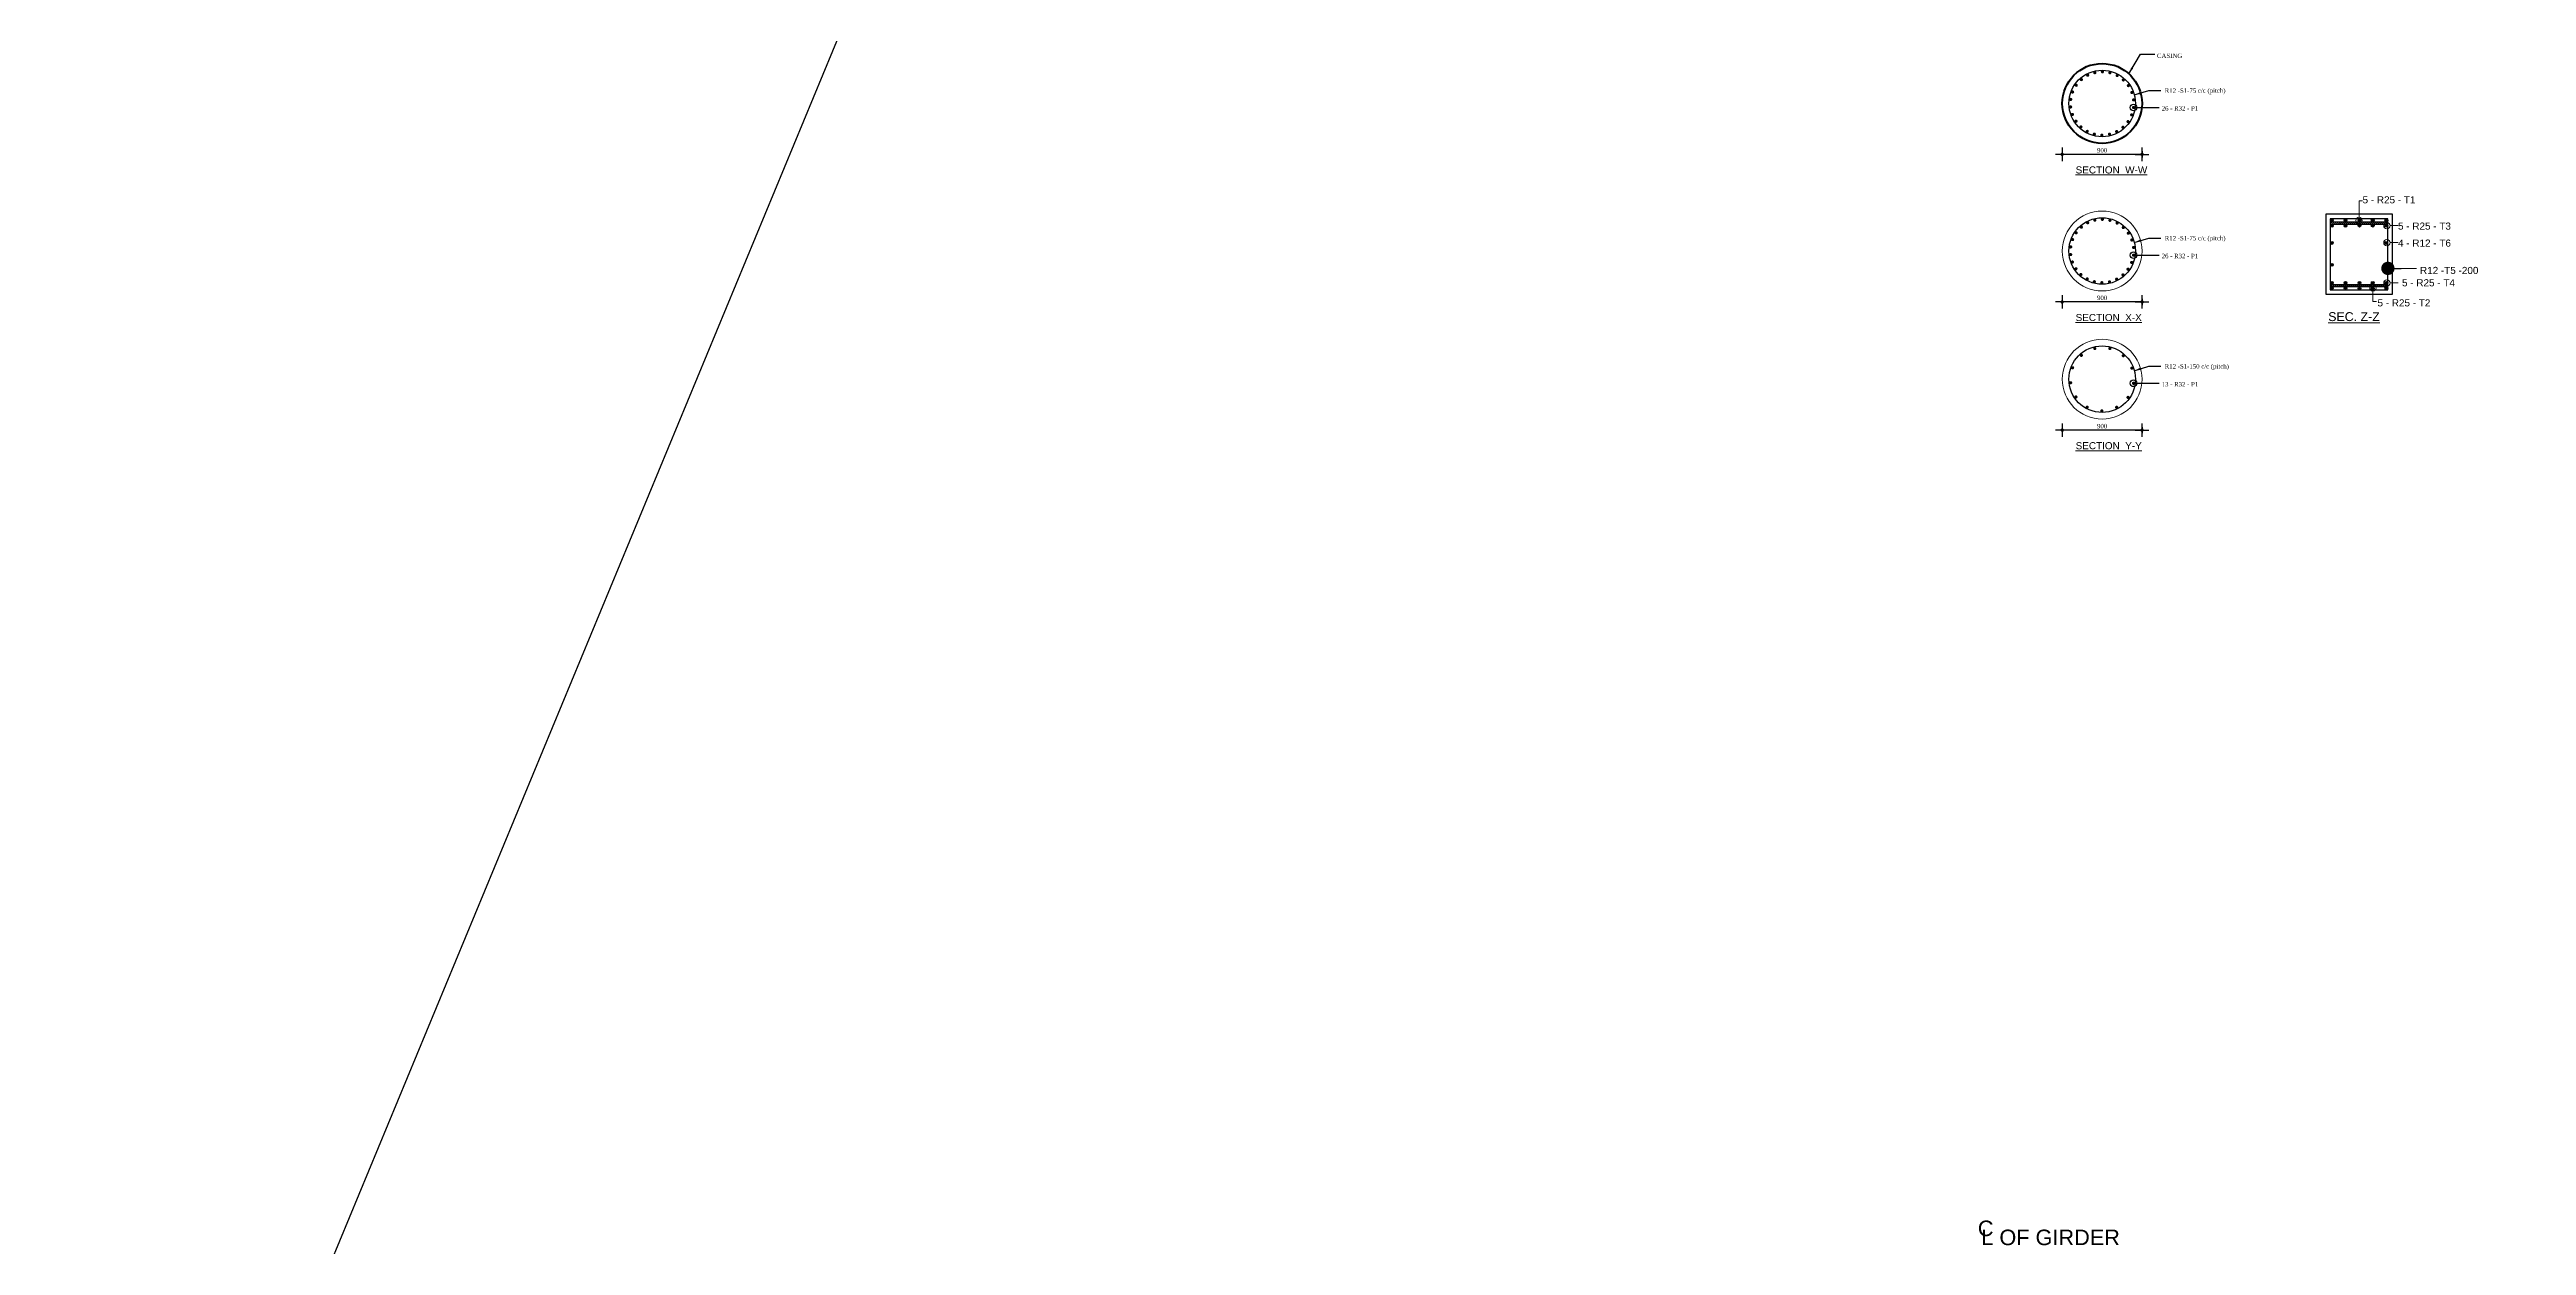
# Model space of a CAD drawing. Header units: millimetres. Extents: x -684453 to 35267, y -286696 to 273430.
# Drawn here: x -322541 to -294620, y -201839 to -188356 of the extents above; entities that cross this region are included whole.
import ezdxf

# ---------------------------------------------------------------- set-up
doc = ezdxf.new("R2010")
doc.units = ezdxf.units.MM
doc.header["$PDMODE"] = 2
doc.layers.get('Defpoints').update_dxf_attribs({"lineweight": 13})
for name, color, linetype, lineweight in [('dim', 4, 'Continuous', 25), ('Dimision', 4, 'Continuous', 9), ('Hatching', 65, 'Continuous', 15), ('L.L', 200, 'Continuous', 20), ('Pire Line', 11, 'Continuous', 25), ('Reinf.', 12, 'Continuous', 30), ('Rod', 12, 'Continuous', 30), ('Text', 7, 'Continuous', 15)]:
    doc.layers.add(name, color=color, linetype=linetype, lineweight=lineweight)
doc.styles.add('ROMANS', font='arial.ttf', dxfattribs={"height": 200})
doc.styles.get("Standard").update_dxf_attribs({"font": 'times.ttf'})
doc.linetypes.add('BATTING', pattern='A,0.00254,-2.54,[134,ltypeshp.shx,S=2.54,R=0,X=-2.54,Y=0],-5.08,[134,ltypeshp.shx,S=2.54,R=180,X=2.54,Y=0],-2.54', length=10.16254)
doc.dimstyles.new('ALTER', dxfattribs={"dimtxt": 110, "dimasz": 65, "dimexe": 95, "dimexo": 100, "dimgap": 30, "dimtad": 1, "dimdec": 0, "dimzin": 0, "dimdsep": 46, "dimtxsty": 'Standard', "dimblk": 'DOT', "dimcen": 35, "dimadec": 0, "dimazin": 0, "dimtfac": 1, "dimtdec": 0, "dimtofl": 0, "dimtmove": 0, "dimatfit": 3, "dimfxl": 1, "dimtolj": 1, "dimtzin": 0, "dimarcsym": 0})
doc.dimstyles.new('ISO-25', dxfattribs={"dimtxt": 175, "dimasz": 100, "dimexe": 65, "dimexo": 115.625, "dimgap": 40, "dimtad": 1, "dimtoh": 1, "dimdec": 0, "dimtxsty": 'Standard', "dimblk": 'DOT', "dimcen": 300, "dimclrd": 256, "dimclre": 256, "dimclrt": 256, "dimadec": 0, "dimazin": 0, "dimtfac": 1, "dimtdec": 0, "dimtix": 1, "dimtmove": 0, "dimatfit": 3, "dimldrblk": 'DOT', "dimfxl": 75, "dimlwd": -1, "dimarcsym": 0})
doc.dimstyles.new('ISO-70', dxfattribs={"dimscale": 0, "dimtxt": 70, "dimasz": 0.75, "dimexe": 35, "dimexo": 35, "dimgap": 20, "dimtad": 1, "dimdec": 0, "dimlfac": -1, "dimzin": 1, "dimdsep": 46, "dimtxsty": 'Standard', "dimblk": 'DIM', "dimcen": 60, "dimclrd": 256, "dimclre": 256, "dimclrt": 256, "dimadec": 0, "dimazin": 0, "dimtfac": 1, "dimtdec": 0, "dimtix": 1, "dimtofl": 0, "dimtmove": 0, "dimatfit": 3, "dimldrblk": 'DOT', "dimfxl": 35, "dimfxlon": 1, "dimtolj": 1, "dimlwd": -1, "dimarcsym": 0})

# ---------------------------------------------------------------- blocks, each defined once
blk = doc.blocks.new('_Dot')
at = {"color": 0, "linetype": 'ByBlock', "lineweight": -2}
blk.add_line((-0.5, 0), (-1, 0), dxfattribs=at)
at = {"color": 0, "linetype": 'ByBlock', "const_width": 0.5}
blk.add_lwpolyline([(-0.25, 0, 1), (0.25, 0, 1)], format="xyb", close=True, dxfattribs=at)
blk = doc.blocks.new('*U263')
at = {"layer": 'Reinf.', "ltscale": 30, "const_width": 18}
blk.add_lwpolyline([(-4, 8, 1), (4, -8, 1)], format="xyb", close=True, dxfattribs=at)
blk = doc.blocks.new('*U264')
at = {"color": 0, "linetype": 'ByBlock', "lineweight": -2, "transparency": 16777216}
for p, rotation in [((-299736, 128996), 249.2307692307692), ((-299695, 129072), 235.3846153846153), ((-299637, 129136), 221.5384615384615), ((-299566, 129185), 207.6923076923077), ((-299485, 129214), 193.8461538461538), ((-299400, 129224), 180), ((-299315, 129213), 166.1538461538462), ((-299234, 129182), 152.3076923076923), ((-299164, 129132), 138.4615384615384), ((-299107, 129068), 124.6153846153846), ((-299068, 128991), 110.7692307692307), ((-299758, 128827), 276.9230769230768), ((-299757, 128913), 263.076923076923), ((-299738, 128743), 290.7692307692307), ((-299070, 128738), 69.23076923076917), ((-299049, 128821), 83.07692307692305), ((-299048, 128907), 96.92307692307689), ((-299698, 128667), 304.6153846153846), ((-299642, 128602), 318.4615384615384), ((-299571, 128552), 332.3076923076923), ((-299491, 128521), 346.1538461538461), ((-299320, 128520), 13.84615384615377), ((-299239, 128550), 27.69230769230763), ((-299168, 128598), 41.5384615384615), ((-299111, 128662), 55.38461538461533)]:
    blk.add_blockref('*U263', p, dxfattribs=dict(at, rotation=rotation))
blk.add_blockref('*U263', (-299406, 128510), dxfattribs=at)
blk = doc.blocks.new('DIM')
at = {"layer": 'dim'}
for p, q in [((-101, 0), (101, 0)), ((0, -101), (0, 101))]:
    blk.add_line(p, q, dxfattribs=at)
at = {"layer": 'dim', "const_width": 25.4}
blk.add_lwpolyline([(-13, 0, 1), (13, 0, 1)], format="xyb", close=True, dxfattribs=at)
blk = doc.blocks.new('*D331')
at = {"layer": 'Defpoints', "color": 0, "ltscale": 30, "transparency": 16777216}
for p in [(-299853, -190628), (-298953, -190628), (-299853, -191202)]:
    blk.add_point(p, dxfattribs=at)
at = {"layer": 'dim', "lineweight": -2, "ltscale": 30, "transparency": 16777216}
for p, q in [((-299853, -191167), (-299853, -191237)), ((-298953, -191167), (-298953, -191237))]:
    blk.add_line(p, q, dxfattribs=at)
at = {"layer": 'dim', "ltscale": 30, "transparency": 16777216}
blk.add_line((-298954, -191202), (-299852, -191202), dxfattribs=at)
at = {"layer": 'dim', "ltscale": 30, "transparency": 16777216, "xscale": 0.75, "yscale": 0.75, "zscale": 0.75, "rotation": 180}
blk.add_blockref('DIM', (-299853, -191202), dxfattribs=at)
at = {"layer": 'dim', "ltscale": 30, "transparency": 16777216, "xscale": 0.75, "yscale": 0.75, "zscale": 0.75}
blk.add_blockref('DIM', (-298953, -191202), dxfattribs=at)
at = {"layer": 'dim', "ltscale": 30, "transparency": 16777216, "insert": (-299403, -191156), "char_height": 50, "attachment_point": 5}
blk.add_mtext('\\A1;900', dxfattribs=at)
blk = doc.blocks.new('*U267')
at = {"layer": 'Reinf.', "ltscale": 30, "const_width": 18}
blk.add_lwpolyline([(-4, 8, 1), (4, -8, 1)], format="xyb", close=True, dxfattribs=at)
blk = doc.blocks.new('*U268')
at = {"color": 0, "linetype": 'ByBlock', "lineweight": -2, "transparency": 16777216}
for p, rotation in [((-299736, 128996), 249.2307692307692), ((-299637, 129136), 221.5384615384615), ((-299485, 129214), 193.8461538461538), ((-299315, 129213), 166.1538461538462), ((-299164, 129132), 138.4615384615384), ((-299068, 128991), 110.7692307692308), ((-299758, 128827), 276.9230769230768), ((-299049, 128821), 83.07692307692305), ((-299698, 128667), 304.6153846153846), ((-299571, 128552), 332.3076923076923), ((-299239, 128550), 27.69230769230763), ((-299111, 128662), 55.38461538461533)]:
    blk.add_blockref('*U267', p, dxfattribs=dict(at, rotation=rotation))
blk.add_blockref('*U267', (-299406, 128510), dxfattribs=at)
blk = doc.blocks.new('*D332')
at = {"layer": 'Defpoints', "color": 0, "ltscale": 30, "transparency": 16777216}
for p in [(-299853, -192073), (-298953, -192073), (-299853, -192647)]:
    blk.add_point(p, dxfattribs=at)
at = {"layer": 'dim', "lineweight": -2, "ltscale": 30, "transparency": 16777216}
for p, q in [((-299853, -192612), (-299853, -192682)), ((-298953, -192612), (-298953, -192682))]:
    blk.add_line(p, q, dxfattribs=at)
at = {"layer": 'dim', "ltscale": 30, "transparency": 16777216}
blk.add_line((-298954, -192647), (-299852, -192647), dxfattribs=at)
at = {"layer": 'dim', "ltscale": 30, "transparency": 16777216, "xscale": 0.75, "yscale": 0.75, "zscale": 0.75, "rotation": 180}
blk.add_blockref('DIM', (-299853, -192647), dxfattribs=at)
at = {"layer": 'dim', "ltscale": 30, "transparency": 16777216, "xscale": 0.75, "yscale": 0.75, "zscale": 0.75}
blk.add_blockref('DIM', (-298953, -192647), dxfattribs=at)
at = {"layer": 'dim', "ltscale": 30, "transparency": 16777216, "insert": (-299403, -192602), "char_height": 50, "attachment_point": 5}
blk.add_mtext('\\A1;900', dxfattribs=at)
blk = doc.blocks.new('*U265')
at = {"layer": 'Reinf.', "ltscale": 30, "const_width": 18}
blk.add_lwpolyline([(-4, 8, 1), (4, -8, 1)], format="xyb", close=True, dxfattribs=at)
blk = doc.blocks.new('*U266')
at = {"color": 0, "linetype": 'ByBlock', "lineweight": -2, "transparency": 16777216}
for p, rotation in [((-299736, 128996), 249.2307692307692), ((-299695, 129072), 235.3846153846153), ((-299637, 129136), 221.5384615384615), ((-299566, 129185), 207.6923076923077), ((-299485, 129214), 193.8461538461538), ((-299400, 129224), 180), ((-299315, 129213), 166.1538461538462), ((-299234, 129182), 152.3076923076923), ((-299164, 129132), 138.4615384615384), ((-299107, 129068), 124.6153846153846), ((-299068, 128991), 110.7692307692307), ((-299758, 128827), 276.9230769230768), ((-299757, 128913), 263.076923076923), ((-299738, 128743), 290.7692307692307), ((-299070, 128738), 69.23076923076917), ((-299049, 128821), 83.07692307692305), ((-299048, 128907), 96.92307692307689), ((-299698, 128667), 304.6153846153846), ((-299642, 128602), 318.4615384615384), ((-299571, 128552), 332.3076923076923), ((-299491, 128521), 346.1538461538461), ((-299320, 128520), 13.84615384615377), ((-299239, 128550), 27.69230769230763), ((-299168, 128598), 41.5384615384615), ((-299111, 128662), 55.38461538461533)]:
    blk.add_blockref('*U265', p, dxfattribs=dict(at, rotation=rotation))
blk.add_blockref('*U265', (-299406, 128510), dxfattribs=at)
blk = doc.blocks.new('*D333')
at = {"layer": 'Defpoints', "color": 0, "ltscale": 30, "transparency": 16777216}
for p in [(-299853, -188964), (-298953, -188964), (-299853, -189538)]:
    blk.add_point(p, dxfattribs=at)
at = {"layer": 'dim', "lineweight": -2, "ltscale": 30, "transparency": 16777216}
for p, q in [((-299853, -189503), (-299853, -189573)), ((-298953, -189503), (-298953, -189573))]:
    blk.add_line(p, q, dxfattribs=at)
at = {"layer": 'dim', "ltscale": 30, "transparency": 16777216}
blk.add_line((-298954, -189538), (-299852, -189538), dxfattribs=at)
at = {"layer": 'dim', "ltscale": 30, "transparency": 16777216, "xscale": 0.75, "yscale": 0.75, "zscale": 0.75, "rotation": 180}
blk.add_blockref('DIM', (-299853, -189538), dxfattribs=at)
at = {"layer": 'dim', "ltscale": 30, "transparency": 16777216, "xscale": 0.75, "yscale": 0.75, "zscale": 0.75}
blk.add_blockref('DIM', (-298953, -189538), dxfattribs=at)
at = {"layer": 'dim', "ltscale": 30, "transparency": 16777216, "insert": (-299403, -189493), "char_height": 50, "attachment_point": 5}
blk.add_mtext('\\A1;900', dxfattribs=at)

msp = doc.modelspace()

# ---------------------------------------------------------------- hatches: boundary and pattern name
at = {"layer": 'Hatching', "ltscale": 3}
h = msp.add_hatch(dxfattribs=at)
h.set_pattern_fill('ANSI31', color=256, scale=5, style=0)
h.set_pattern_definition([(45, (-27408.666, -315514.202), (-11.22532015, 11.22532015), [])])
h.paths.add_polyline_path([(-296181.6, -190324.5), (-296831.6, -190324.5), (-296831.6, -190298.6), (-296181.6, -190298.6)])
h = msp.add_hatch(dxfattribs=at)
h.set_pattern_fill('ANSI31', color=256, scale=5, style=0)
h.set_pattern_definition([(315, (-27408.666, -65814.023), (-11.22532015, -11.22532015), [])])
h.paths.add_polyline_path([(-296181.6, -191003.7), (-296831.6, -191003.7), (-296831.6, -191029.6), (-296181.6, -191029.6)])
at = {"layer": 'Rod', "ltscale": 3}
for points in [[(-296796.7, -190280.5, -1), (-296828.7, -190280.5, -1)], [(-296796.7, -190342.5, -1), (-296828.7, -190342.5, -1)], [(-296643.8, -190280.4, -1), (-296675.8, -190280.4, -1)], [(-296643.8, -190342.3, -1), (-296675.8, -190342.3, -1)], [(-296486.5, -190279.3, -1), (-296518.5, -190279.3, -1)], [(-296486.5, -190341.2, -1), (-296518.5, -190341.2, -1)], [(-296337, -190279.3, -1), (-296369, -190279.3, -1)], [(-296337, -190341.2, -1), (-296369, -190341.2, -1)], [(-296183.1, -190282.6, -1), (-296215.1, -190282.6, -1)], [(-296183.1, -190342.6, -1), (-296215.1, -190342.6, -1)], [(-296796.7, -190536.9, 1), (-296828.7, -190536.9, 1)], [(-296216.6, -190536.9, -1), (-296184.6, -190536.9, -1)], [(-296796.7, -190783.1, 1), (-296828.7, -190783.1, 1)], [(-296796.7, -190986.9, 1), (-296828.7, -190986.9, 1)], [(-296643.8, -190987, 1), (-296675.8, -190987, 1)], [(-296486.5, -190988.1, 1), (-296518.5, -190988.1, 1)], [(-296337, -190988.1, 1), (-296369, -190988.1, 1)], [(-296216.6, -190783.1, -1), (-296184.6, -190783.1, -1)], [(-296183.1, -190986.7, 1), (-296215.1, -190986.7, 1)], [(-296796.7, -191047.7, 1), (-296828.7, -191047.7, 1)], [(-296643.8, -191047.8, 1), (-296675.8, -191047.8, 1)], [(-296486.5, -191048.9, 1), (-296518.5, -191048.9, 1)], [(-296337, -191048.9, 1), (-296369, -191048.9, 1)], [(-296183.1, -191045.6, 1), (-296215.1, -191045.6, 1)]]:
    msp.add_hatch(color=256, dxfattribs=at).paths.add_polyline_path(points)

# ---------------------------------------------------------------- linework, layer by layer
at = {"layer": 'Dimision', "ltscale": 5}
for p, q in [((-296507, -190247.7), (-296507, -190062)), ((-296507, -190062), (-296466.5, -190062)), ((-296157.8, -190341.7), (-296066.7, -190341.7)), ((-296157.8, -190533.2), (-296066.7, -190533.2)), ((-296351.2, -191080.5), (-296351.2, -191197.6)), ((-296351.2, -191197.6), (-296310.6, -191197.6)), ((-296157.8, -190988.1), (-296066.7, -190988.1))]:
    msp.add_line(p, q, dxfattribs=at)
for centre in [(-296507, -190283.3), (-296193.4, -190341.7), (-296193.4, -190533.2), (-296193.4, -190988.1), (-296351.2, -191044.9)]:
    msp.add_circle(centre, 35.6, dxfattribs=at)
at = {"layer": 'L.L', "ltscale": 5}
for centre in [(-299402.8, -190627.7), (-299402.8, -192073)]:
    msp.add_circle(centre, 450, dxfattribs=at)
at = {"layer": 'Pire Line', "ltscale": 3}
for p, q in [((-296831.6, -190298.6), (-296181.6, -190298.6)), ((-296831.6, -190324.5), (-296181.6, -190324.5)), ((-296831.6, -191003.7), (-296181.6, -191003.7)), ((-296831.6, -191029.6), (-296181.6, -191029.6))]:
    msp.add_line(p, q, dxfattribs=at)
at = {"layer": 'Pire Line', "color": 2, "linetype": 'BATTING', "ltscale": 150}
msp.add_lwpolyline([(-238454.8, -209683.5), (-250768.9, -179954.6), (-280497.8, -167640.5), (-310226.7, -179954.6), (-322540.8, -209683.5), (-310226.7, -239412.4), (-280497.8, -251726.6), (-250768.9, -239412.4)], close=True, dxfattribs=at)
at = {"layer": 'Pire Line', "ltscale": 3}
msp.add_lwpolyline([(-296881.6, -190214.1), (-296881.6, -191114.1), (-296131.6, -191114.1), (-296131.6, -190214.1)], close=True, dxfattribs=at)
at = {"layer": 'Pire Line', "lineweight": 100, "ltscale": 3}
msp.add_circle((-299402.8, -188964), 450, dxfattribs=at)
at = {"layer": 'Rod', "ltscale": 0.1}
msp.add_lwpolyline([(-296831.6, -190264.1), (-296831.6, -191064.1), (-296181.6, -191064.1), (-296181.6, -190264.1)], close=True, dxfattribs=at)
for centre in [(-299402.8, -188964), (-299402.8, -190627.7), (-299402.8, -192073)]:
    msp.add_circle(centre, 375, dxfattribs=at)
at = {"layer": 'Rod'}
for centre in [(-296812.7, -190280.5), (-296812.7, -190342.5), (-296659.8, -190280.4), (-296659.8, -190342.3), (-296502.5, -190279.3), (-296502.5, -190341.2), (-296353, -190279.3), (-296353, -190341.2), (-296199.1, -190282.6), (-296199.1, -190342.6), (-296812.7, -190536.9), (-296200.6, -190536.9), (-296812.7, -190783.1), (-296812.7, -190986.9), (-296659.8, -190987), (-296502.5, -190988.1), (-296353, -190988.1), (-296200.6, -190783.1), (-296199.1, -190986.7), (-296812.7, -191047.7), (-296659.8, -191047.8), (-296502.5, -191048.9), (-296353, -191048.9), (-296199.1, -191045.6)]:
    msp.add_circle(centre, 16, dxfattribs=at)

# ---------------------------------------------------------------- block references
for name, p in [('*U266', (0, -317831.1)), ('*U264', (0, -319494.8)), ('*U268', (0, -320940.1))]:
    msp.add_blockref(name, p)

# ---------------------------------------------------------------- texts
at = {"layer": 'Text', "ltscale": 30}
msp.add_text('CASING', height=50, dxfattribs=at).set_placement((-298784.4, -188451.5))
at = {"layer": 'Text', "style": 'ROMANS'}
for s, height, p in [('5 - R25 - T1', 80, (-296467.3, -190090.6)), ('5 - R25 - T3', 80, (-296067.4, -190386.7)), ('4 - R12 - T6', 80, (-296067.4, -190578.2)), ('5 - R25 - T4', 80, (-296022.4, -191025.7)), (' R12 -T5 -200', 80, (-295850.7, -190886.6)), ('5 - R25 - T2', 80, (-296299.1, -191252.5)), ('%%USEC. Z-Z', 100, (-296854.7, -191417.5))]:
    msp.add_text(s, height=height, dxfattribs=at).set_placement(p)
at = {"layer": 'Text', "ltscale": 30, "char_height": 50, "width": 7399.401, "attachment_point": 1}
for s, insert in [('26 - R32 - P1', (-298731.4, -188995.1)), ('R12 -S1-75 c/c (pitch)', (-298697, -188794.1)), ('26 - R32 - P1', (-298731.4, -190658.8)), ('R12 -S1-75 c/c (pitch)', (-298697, -190457.8)), ('R12 -S1-150 c/c (pitch)', (-298697, -191903.1)), ('13 - R32 - P1', (-298731.4, -192104.1))]:
    msp.add_mtext(s, dxfattribs=dict(at, insert=insert))
at = {"layer": 'Text', "attachment_point": 1, "style": 'ROMANS'}
for s, insert, char_height, width in [('{\\LSECTION  W-W}', (-299701.3, -189673.7), 80, 1503.268), ('{\\LSECTION  X-X}', (-299701.3, -191337.4), 80, 1503.268), ('{\\LSECTION  Y-Y}', (-299701.3, -192782.7), 80, 974.278), ('C', (-300804.1, -201558.8), 175, 8235.459), ('L OF GIRDER', (-300764.7, -201660.8), 175, 8235.459)]:
    msp.add_mtext(s, dxfattribs=dict(at, insert=insert, char_height=char_height, width=width))

# ---------------------------------------------------------------- dimensions: what is measured, and where the dimension line sits
at = {"layer": 'dim', "ltscale": 30}
for base, p1, p2, picture, middle in [((-299852.8, -189538.2), (-298952.8, -188964), (-299852.8, -188964), '*D333', (-299402.8, -189492.7)), ((-299852.8, -191202), (-298952.8, -190627.7), (-299852.8, -190627.7), '*D331', (-299402.8, -191156.5)), ((-299852.8, -192647.2), (-298952.8, -192073), (-299852.8, -192073), '*D332', (-299402.8, -192601.7))]:
    dim = msp.add_linear_dim(base=base, p1=p1, p2=p2, dimstyle='ISO-70', override={"dimscale": 1, "dimtxt": 50}, dxfattribs=at)
    dim.commit()
    dim.dimension.update_dxf_attribs({"geometry": picture, "text_midpoint": middle})

# ---------------------------------------------------------------- leaders
for points, override in [([(-299102.9, -188628.5), (-298971.3, -188409.8), (-298810, -188409.8)], {"dimasz": 75, "dimtad": 0}), ([(-299048.7, -189009.9), (-298758.9, -189009.9)], {"dimasz": 75, "dimtad": 0, "dimldrblk": 'DotBlank'}), ([(-299040.4, -188868.3), (-298875.5, -188818.1), (-298739.9, -188818.1)], {"dimasz": 75, "dimtad": 0}), ([(-299048.7, -190673.6), (-298758.9, -190673.6)], {"dimasz": 75, "dimtad": 0, "dimldrblk": 'DotBlank'}), ([(-299040.4, -190532.1), (-298875.5, -190481.8), (-298739.9, -190481.8)], {"dimasz": 75, "dimtad": 0}), ([(-299048.7, -192118.9), (-298758.9, -192118.9)], {"dimasz": 75, "dimtad": 0, "dimldrblk": 'DotBlank'}), ([(-299040.4, -191977.3), (-298875.5, -191927.1), (-298739.9, -191927.1)], {"dimasz": 75, "dimtad": 0})]:
    msp.add_leader(points, dimstyle='ALTER', override=override, dxfattribs=at)
at = {"layer": 'Dimision', "ltscale": 5}
msp.add_leader([(-296181.6, -190823.6), (-295860.3, -190823.6)], dimstyle='ISO-25', override={"dimasz": 150, "dimtad": 0}, dxfattribs=at)

doc.saveas('drawing.dxf')
